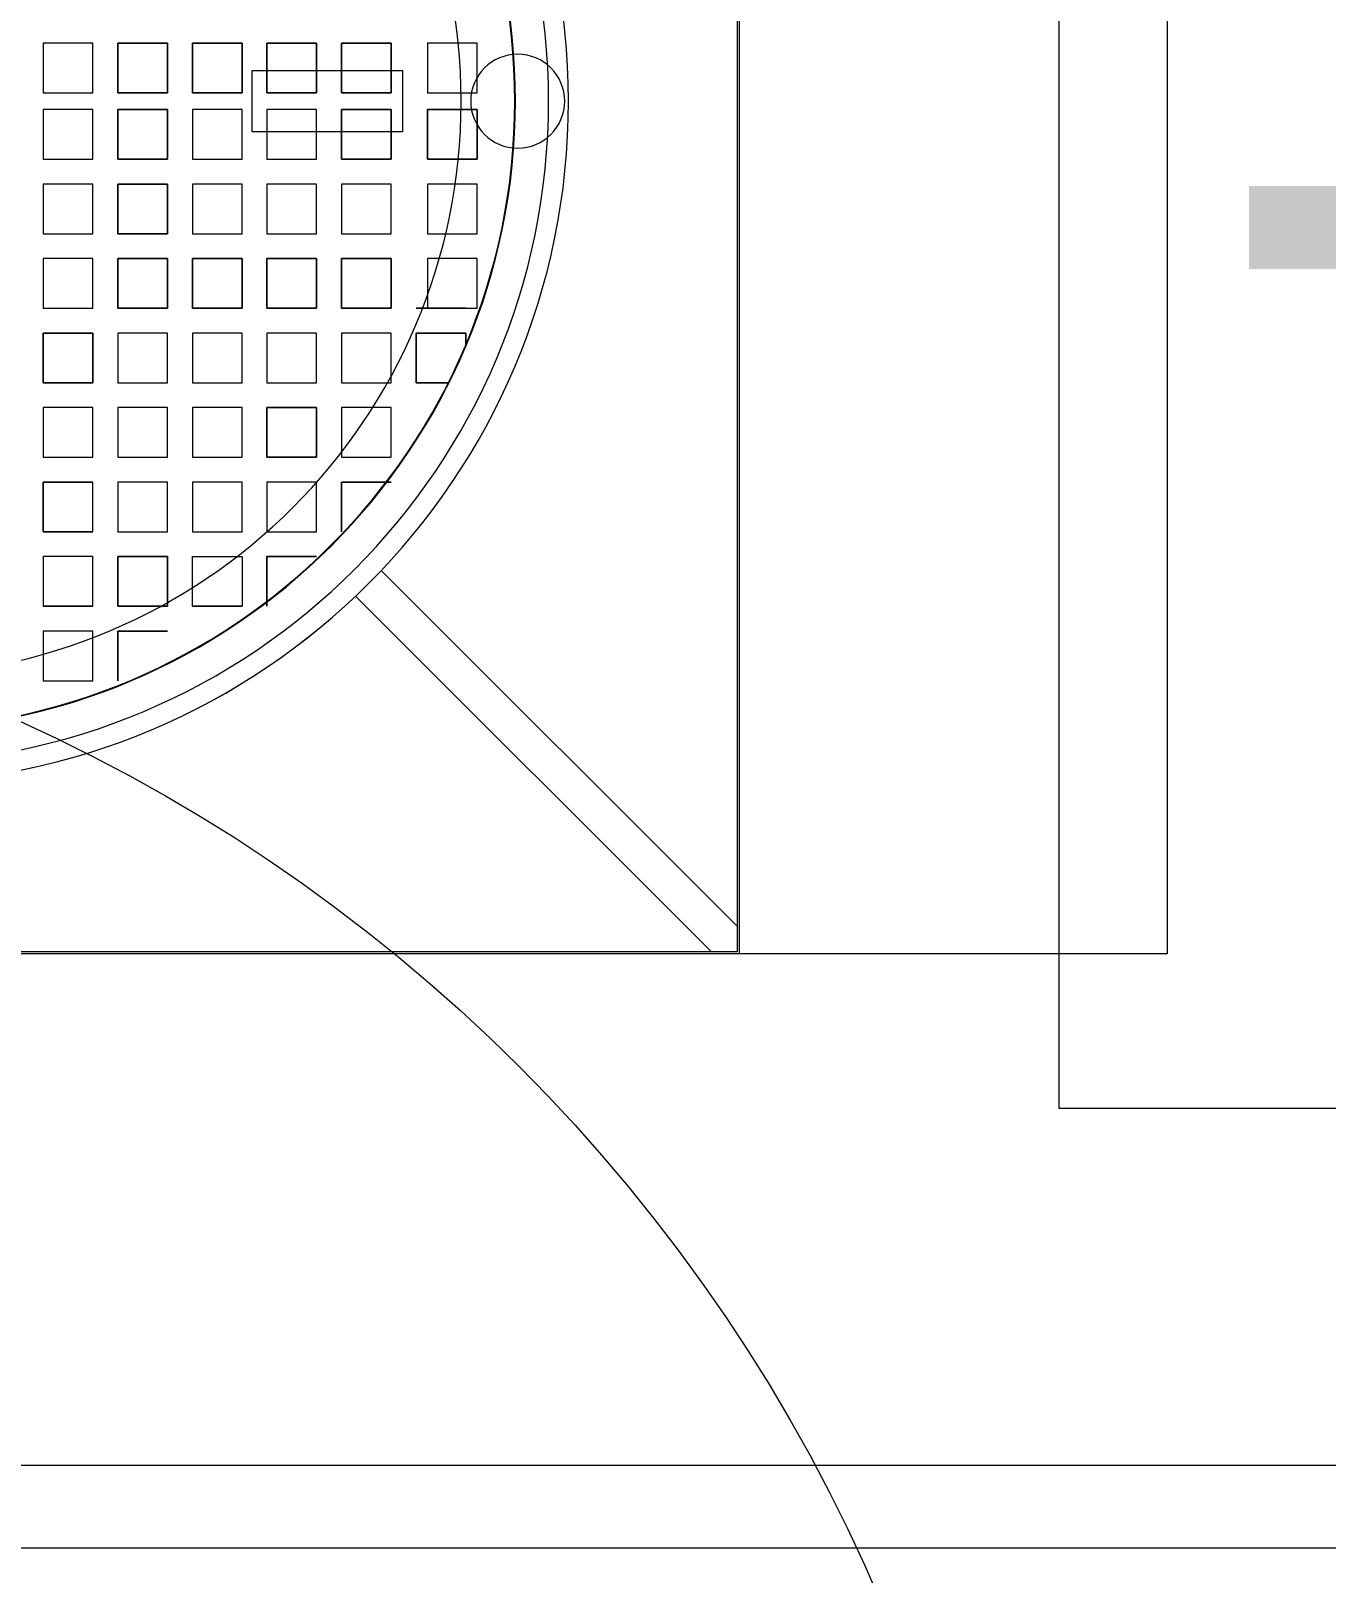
# Model space of a CAD drawing. Header units: millimetres. Extents: x -24439 to 198341, y -52871 to 149926.
# Drawn here: x 100366 to 101125, y 14874 to 15778 of the extents above; entities that cross this region are included whole.
import ezdxf

# ---------------------------------------------------------------- set-up
doc = ezdxf.new("R2010")
doc.units = ezdxf.units.MM
for name, color, linetype, lineweight in [('A-ANNO-NOTE', 131, 'Continuous', 9), ('C-PRKG', 70, 'Continuous', 9), ('G-IMPT', 8, 'Continuous', 9), ('M-EQPM', 50, 'Continuous', 9), ('S-GRID-IDEN', 1, 'Continuous', 9)]:
    doc.layers.add(name, color=color, linetype=linetype, lineweight=lineweight)
doc.styles.add('Arial_6', font='arial_0.ttf', dxfattribs={"height": 2})

# ---------------------------------------------------------------- blocks, each defined once
blk = doc.blocks.new('BAI XE PCCC - BAI XE PCCC-1477864-TKCS_MB ĐỊNH VỊ CAO ĐỘ THIẾT KẾ')
at = {"layer": 'C-PRKG'}
blk.add_line((0, 0), (15000, 0), dxfattribs=at)
blk = doc.blocks.new('TKTC_NAP THAM BE XLNT_260130 - TKTC_XREF_260130_NAP THAM BE XLNT_dwg_TTT-HOOD ACCESS - TTT-HOOD ACCESS-1904605-MB BỂ XLNT 2 HẦM 1-3399785-TKCS_MB ĐỊNH VỊ CAO ĐỘ THIẾT KẾ')
at = {"layer": 'G-IMPT', "flags": 128}
for points in [[(-318.05, -1.1), (-348.05, -1.1), (-348.05, 28.9), (-318.05, 28.9), (-318.05, -1.1), (-348.05, -1.1), (-348.05, 28.9), (-318.05, 28.9)], [(-266.19, -1.1), (-266.19, 28.9), (-296.19, 28.9), (-296.19, -1.1), (-266.19, -1.1), (-296.19, -1.1), (-296.19, 28.9), (-266.19, 28.9)], [(-221.19, -1.1), (-221.19, 28.9), (-251.19, 28.9), (-251.19, -1.1), (-221.19, -1.1), (-251.19, -1.1), (-251.19, 28.9), (-221.19, 28.9)], [(-176.19, -1.1), (-176.19, 28.9), (-206.19, 28.9), (-206.19, -1.1), (-176.19, -1.1), (-206.19, -1.1), (-206.19, 28.9), (-176.19, 28.9)], [(-131.19, -1.1), (-131.19, 28.9), (-161.19, 28.9), (-161.19, -1.1), (-131.19, -1.1), (-161.19, -1.1), (-161.19, 28.9), (-131.19, 28.9)], [(-86.19, -1.1), (-116.19, -1.1), (-116.19, 28.9), (-86.19, 28.9), (-86.19, -1.1), (-116.19, -1.1), (-116.19, 28.9), (-86.19, 28.9)], [(-318.05, -41.1), (-318.05, -11.1), (-348.05, -11.1), (-348.05, -41.1), (-318.05, -41.1), (-348.05, -41.1), (-348.05, -11.1), (-318.05, -11.1)], [(-266.19, -41.1), (-266.19, -11.1), (-296.19, -11.1), (-296.19, -41.1), (-266.19, -41.1), (-296.19, -41.1), (-296.19, -11.1), (-266.19, -11.1)], [(-221.19, -41.1), (-251.19, -41.1), (-251.19, -11.1), (-221.19, -11.1)], [(-176.19, -41.1), (-206.19, -41.1), (-206.19, -11.1), (-176.19, -11.1), (-176.19, -41.1), (-206.19, -41.1), (-206.19, -11.1), (-176.19, -11.1)], [(-131.19, -41.1), (-131.19, -11.1), (-161.19, -11.1), (-161.19, -41.1), (-131.19, -41.1), (-131.19, -11.1), (-161.19, -11.1), (-161.19, -41.1), (-131.19, -41.1), (-131.19, -11.1), (-161.19, -11.1), (-161.19, -41.1), (-131.19, -41.1), (-131.19, -11.1), (-161.19, -11.1), (-161.19, -41.1), (-131.19, -41.1), (-131.19, -11.1), (-161.19, -11.1), (-161.19, -41.1), (-131.19, -41.1), (-131.19, -11.1), (-161.19, -11.1), (-161.19, -41.1), (-131.19, -41.1), (-131.19, -11.1), (-161.19, -11.1), (-161.19, -41.1), (-131.19, -41.1), (-131.19, -11.1), (-161.19, -11.1), (-161.19, -41.1), (-131.19, -41.1), (-131.19, -11.1), (-161.19, -11.1), (-161.19, -41.1), (-131.19, -41.1), (-131.19, -11.1), (-161.19, -11.1), (-161.19, -41.1), (-131.19, -41.1), (-161.19, -41.1), (-161.19, -11.1), (-131.19, -11.1), (-131.19, -41.1), (-161.19, -41.1), (-161.19, -11.1), (-131.19, -11.1)], [(-86.19, -41.1), (-116.19, -41.1), (-116.19, -11.1), (-86.19, -11.1), (-86.19, -41.1), (-116.19, -41.1), (-116.19, -11.1), (-86.19, -11.1), (-86.19, -41.1), (-116.19, -41.1), (-116.19, -11.1), (-86.19, -11.1), (-86.19, -41.1), (-116.19, -41.1), (-116.19, -11.1), (-86.19, -11.1), (-86.19, -41.1), (-116.19, -41.1), (-116.19, -11.1), (-86.19, -11.1), (-86.19, -41.1), (-116.19, -41.1), (-116.19, -11.1), (-86.19, -11.1), (-86.19, -41.1), (-116.19, -41.1), (-116.19, -11.1), (-86.19, -11.1), (-86.19, -41.1), (-116.19, -41.1), (-116.19, -11.1), (-86.19, -11.1), (-86.19, -41.1), (-116.19, -41.1), (-116.19, -11.1), (-86.19, -11.1), (-86.19, -41.1), (-116.19, -41.1), (-116.19, -11.1), (-86.19, -11.1), (-86.19, -41.1), (-116.19, -41.1), (-116.19, -11.1), (-86.19, -11.1)], [(-318.05, -86.1), (-348.05, -86.1), (-348.05, -56.1), (-318.05, -56.1), (-318.05, -86.1), (-348.05, -86.1), (-348.05, -56.1), (-318.05, -56.1), (-318.05, -86.1), (-348.05, -86.1), (-348.05, -56.1), (-318.05, -56.1), (-318.05, -86.1), (-348.05, -86.1), (-348.05, -56.1), (-318.05, -56.1)], [(-266.19, -86.1), (-296.19, -86.1), (-296.19, -56.1), (-266.19, -56.1), (-266.19, -86.1), (-296.19, -86.1), (-296.19, -56.1), (-266.19, -56.1), (-266.19, -86.1), (-296.19, -86.1), (-296.19, -56.1), (-266.19, -56.1), (-266.19, -86.1), (-296.19, -86.1), (-296.19, -56.1), (-266.19, -56.1)], [(-221.19, -86.1), (-251.19, -86.1), (-251.19, -56.1), (-221.19, -56.1), (-221.19, -86.1), (-251.19, -86.1), (-251.19, -56.1), (-221.19, -56.1)], [(-176.19, -86.1), (-206.19, -86.1), (-206.19, -56.1), (-176.19, -56.1), (-176.19, -86.1), (-206.19, -86.1), (-206.19, -56.1), (-176.19, -56.1), (-176.19, -86.1), (-206.19, -86.1), (-206.19, -56.1), (-176.19, -56.1)], [(-131.19, -86.1), (-131.19, -56.1), (-161.19, -56.1), (-161.19, -86.1), (-131.19, -86.1), (-131.19, -56.1), (-161.19, -56.1), (-161.19, -86.1), (-131.19, -86.1), (-161.19, -86.1), (-161.19, -56.1), (-131.19, -56.1), (-131.19, -86.1), (-161.19, -86.1), (-161.19, -56.1), (-131.19, -56.1), (-131.19, -86.1), (-161.19, -86.1), (-161.19, -56.1), (-131.19, -56.1), (-131.19, -86.1), (-161.19, -86.1), (-161.19, -56.1), (-131.19, -56.1), (-131.19, -86.1), (-161.19, -86.1), (-161.19, -56.1), (-131.19, -56.1), (-131.19, -86.1), (-161.19, -86.1), (-161.19, -56.1), (-131.19, -56.1), (-131.19, -86.1), (-161.19, -86.1), (-161.19, -56.1), (-131.19, -56.1), (-131.19, -86.1), (-161.19, -86.1), (-161.19, -56.1), (-131.19, -56.1), (-131.19, -86.1), (-161.19, -86.1), (-161.19, -56.1), (-131.19, -56.1), (-131.19, -86.1), (-161.19, -86.1), (-161.19, -56.1), (-131.19, -56.1)], [(-86.19, -86.1), (-116.19, -86.1), (-116.19, -56.1), (-86.19, -56.1), (-86.19, -86.1), (-116.19, -86.1), (-116.19, -56.1), (-86.19, -56.1), (-86.19, -86.1), (-116.19, -86.1), (-116.19, -56.1), (-86.19, -56.1), (-86.19, -86.1), (-116.19, -86.1), (-116.19, -56.1), (-86.19, -56.1), (-86.19, -86.1), (-116.19, -86.1), (-116.19, -56.1), (-86.19, -56.1), (-86.19, -86.1), (-116.19, -86.1), (-116.19, -56.1), (-86.19, -56.1), (-86.19, -86.1), (-116.19, -86.1), (-116.19, -56.1), (-86.19, -56.1), (-86.19, -86.1), (-116.19, -86.1), (-116.19, -56.1), (-86.19, -56.1)], [(-318.05, -131.1), (-348.05, -131.1), (-348.05, -101.1), (-318.05, -101.1), (-318.05, -131.1), (-348.05, -131.1), (-348.05, -101.1), (-318.05, -101.1), (-318.05, -131.1), (-348.05, -131.1), (-348.05, -101.1), (-318.05, -101.1), (-318.05, -131.1), (-348.05, -131.1), (-348.05, -101.1), (-318.05, -101.1), (-318.05, -131.1), (-348.05, -131.1), (-348.05, -101.1), (-318.05, -101.1), (-318.05, -131.1), (-348.05, -131.1), (-348.05, -101.1), (-318.05, -101.1)], [(-266.19, -131.1), (-266.19, -101.1), (-296.19, -101.1), (-296.19, -131.1), (-266.19, -131.1), (-296.19, -131.1), (-296.19, -101.1), (-266.19, -101.1), (-266.19, -131.1), (-296.19, -131.1), (-296.19, -101.1), (-266.19, -101.1), (-266.19, -131.1), (-296.19, -131.1), (-296.19, -101.1), (-266.19, -101.1), (-266.19, -131.1), (-296.19, -131.1), (-296.19, -101.1), (-266.19, -101.1), (-266.19, -131.1), (-296.19, -131.1), (-296.19, -101.1), (-266.19, -101.1)], [(-221.19, -131.1), (-221.19, -101.1), (-251.19, -101.1), (-251.19, -131.1), (-221.19, -131.1), (-251.19, -131.1), (-251.19, -101.1), (-221.19, -101.1), (-221.19, -131.1), (-251.19, -131.1), (-251.19, -101.1), (-221.19, -101.1), (-221.19, -131.1), (-251.19, -131.1), (-251.19, -101.1), (-221.19, -101.1), (-221.19, -131.1), (-251.19, -131.1), (-251.19, -101.1), (-221.19, -101.1), (-221.19, -131.1), (-251.19, -131.1), (-251.19, -101.1), (-221.19, -101.1), (-221.19, -131.1), (-251.19, -131.1), (-251.19, -101.1), (-221.19, -101.1), (-221.19, -131.1), (-251.19, -131.1), (-251.19, -101.1), (-221.19, -101.1)], [(-176.19, -131.1), (-176.19, -101.1), (-206.19, -101.1), (-206.19, -131.1), (-176.19, -131.1), (-176.19, -101.1), (-206.19, -101.1), (-206.19, -131.1), (-176.19, -131.1), (-176.19, -101.1), (-206.19, -101.1), (-206.19, -131.1), (-176.19, -131.1), (-176.19, -101.1), (-206.19, -101.1), (-206.19, -131.1), (-176.19, -131.1), (-176.19, -101.1), (-206.19, -101.1), (-206.19, -131.1), (-176.19, -131.1), (-176.19, -101.1), (-206.19, -101.1), (-206.19, -131.1), (-176.19, -131.1), (-176.19, -101.1), (-206.19, -101.1), (-206.19, -131.1), (-176.19, -131.1), (-206.19, -131.1), (-206.19, -101.1), (-176.19, -101.1)], [(-131.19, -131.1), (-131.19, -101.1), (-161.19, -101.1), (-161.19, -131.1), (-131.19, -131.1), (-131.19, -101.1), (-161.19, -101.1), (-161.19, -131.1), (-131.19, -131.1), (-131.19, -101.1), (-161.19, -101.1), (-161.19, -131.1), (-131.19, -131.1), (-131.19, -101.1), (-161.19, -101.1), (-161.19, -131.1), (-131.19, -131.1), (-131.19, -101.1), (-161.19, -101.1), (-161.19, -131.1), (-131.19, -131.1), (-131.19, -101.1), (-161.19, -101.1), (-161.19, -131.1), (-131.19, -131.1), (-131.19, -101.1), (-161.19, -101.1), (-161.19, -131.1), (-131.19, -131.1), (-161.19, -131.1), (-161.19, -101.1), (-131.19, -101.1)], [(-86.19, -131.1), (-116.19, -131.1), (-116.19, -101.1), (-86.19, -101.1), (-86.19, -131.1), (-116.19, -131.1), (-116.19, -101.1), (-86.19, -101.1), (-86.19, -131.1), (-116.19, -131.1), (-116.19, -101.1), (-86.19, -101.1), (-86.19, -131.1), (-116.19, -131.1), (-116.19, -101.1), (-86.19, -101.1), (-86.19, -131.1), (-116.19, -131.1), (-116.19, -101.1), (-86.19, -101.1), (-86.19, -131.1), (-116.19, -131.1), (-116.19, -101.1), (-86.19, -101.1), (-86.19, -131.1), (-116.19, -131.1), (-116.19, -101.1), (-86.19, -101.1), (-86.19, -131.1), (-116.19, -131.1), (-116.19, -101.1), (-86.19, -101.1)], [(-341.19, -131.1), (-311.19, -131.1), (-341.19, -131.1), (-311.19, -131.1), (-341.19, -131.1), (-311.19, -131.1)], [(-331.04, -176.1), (-311.19, -176.1), (-311.19, -146.1), (-341.19, -146.1), (-341.19, -154.09), (-341.19, -146.1), (-311.19, -146.1), (-311.19, -176.1), (-331.04, -176.1), (-311.19, -176.1)], [(-311.19, -176.1), (-311.19, -146.1), (-341.19, -146.1), (-341.19, -154.09), (-341.19, -146.1), (-311.19, -146.1)], [(-266.19, -176.1), (-296.19, -176.1), (-296.19, -146.1), (-266.19, -146.1), (-266.19, -176.1), (-296.19, -176.1), (-296.19, -146.1), (-266.19, -146.1), (-266.19, -176.1), (-296.19, -176.1), (-296.19, -146.1), (-266.19, -146.1), (-266.19, -176.1), (-296.19, -176.1), (-296.19, -146.1), (-266.19, -146.1)], [(-221.19, -176.1), (-251.19, -176.1), (-251.19, -146.1), (-221.19, -146.1), (-221.19, -176.1), (-251.19, -176.1), (-251.19, -146.1), (-221.19, -146.1), (-221.19, -176.1), (-251.19, -176.1), (-251.19, -146.1), (-221.19, -146.1), (-221.19, -176.1), (-251.19, -176.1), (-251.19, -146.1), (-221.19, -146.1), (-221.19, -176.1), (-251.19, -176.1), (-251.19, -146.1), (-221.19, -146.1), (-221.19, -176.1), (-251.19, -176.1), (-251.19, -146.1), (-221.19, -146.1), (-221.19, -176.1), (-251.19, -176.1), (-251.19, -146.1), (-221.19, -146.1), (-221.19, -176.1), (-251.19, -176.1), (-251.19, -146.1), (-221.19, -146.1), (-221.19, -176.1), (-251.19, -176.1), (-251.19, -146.1), (-221.19, -146.1)], [(-176.19, -176.1), (-206.19, -176.1), (-206.19, -146.1), (-176.19, -146.1), (-176.19, -176.1), (-206.19, -176.1), (-206.19, -146.1), (-176.19, -146.1), (-176.19, -176.1), (-206.19, -176.1), (-206.19, -146.1), (-176.19, -146.1), (-176.19, -176.1), (-206.19, -176.1), (-206.19, -146.1), (-176.19, -146.1), (-176.19, -176.1), (-206.19, -176.1), (-206.19, -146.1), (-176.19, -146.1), (-176.19, -176.1), (-206.19, -176.1), (-206.19, -146.1), (-176.19, -146.1), (-176.19, -176.1), (-206.19, -176.1), (-206.19, -146.1), (-176.19, -146.1), (-176.19, -176.1), (-206.19, -176.1), (-206.19, -146.1), (-176.19, -146.1), (-176.19, -176.1), (-206.19, -176.1), (-206.19, -146.1), (-176.19, -146.1)], [(-131.19, -176.1), (-161.19, -176.1), (-161.19, -146.1), (-131.19, -146.1), (-131.19, -176.1), (-161.19, -176.1), (-161.19, -146.1), (-131.19, -146.1), (-131.19, -176.1), (-161.19, -176.1), (-161.19, -146.1), (-131.19, -146.1), (-131.19, -176.1), (-161.19, -176.1), (-161.19, -146.1), (-131.19, -146.1), (-131.19, -176.1), (-161.19, -176.1), (-161.19, -146.1), (-131.19, -146.1), (-131.19, -176.1), (-161.19, -176.1), (-161.19, -146.1), (-131.19, -146.1), (-131.19, -176.1), (-161.19, -176.1), (-161.19, -146.1), (-131.19, -146.1), (-131.19, -176.1), (-161.19, -176.1), (-161.19, -146.1), (-131.19, -146.1), (-131.19, -176.1), (-161.19, -176.1), (-161.19, -146.1), (-131.19, -146.1)], [(-86.19, -176.1), (-86.19, -146.1), (-116.19, -146.1), (-116.19, -176.1), (-86.19, -176.1), (-86.19, -146.1), (-116.19, -146.1), (-116.19, -176.1), (-86.19, -176.1), (-86.19, -146.1), (-116.19, -146.1), (-116.19, -176.1), (-86.19, -176.1), (-86.19, -146.1), (-116.19, -146.1), (-116.19, -176.1), (-86.19, -176.1), (-86.19, -146.1), (-116.19, -146.1), (-116.19, -176.1), (-86.19, -176.1), (-86.19, -146.1), (-116.19, -146.1), (-116.19, -176.1), (-86.19, -176.1), (-86.19, -146.1), (-116.19, -146.1), (-116.19, -176.1), (-86.19, -176.1), (-116.19, -176.1), (-116.19, -146.1), (-86.19, -146.1), (-86.19, -176.1), (-116.19, -176.1), (-116.19, -146.1), (-86.19, -146.1)], [(-266.19, -221.1), (-296.19, -221.1), (-296.19, -191.1), (-266.19, -191.1), (-266.19, -221.1), (-296.19, -221.1), (-296.19, -191.1), (-266.19, -191.1), (-266.19, -221.1), (-296.19, -221.1), (-296.19, -191.1), (-266.19, -191.1), (-266.19, -221.1), (-296.19, -221.1), (-296.19, -191.1), (-266.19, -191.1)], [(-221.19, -221.1), (-221.19, -191.1), (-251.19, -191.1), (-251.19, -221.1), (-221.19, -221.1), (-221.19, -191.1), (-251.19, -191.1), (-251.19, -221.1), (-221.19, -221.1), (-221.19, -191.1), (-251.19, -191.1), (-251.19, -221.1), (-221.19, -221.1), (-251.19, -221.1), (-251.19, -191.1), (-221.19, -191.1)], [(-176.19, -221.1), (-206.19, -221.1), (-206.19, -191.1), (-176.19, -191.1), (-176.19, -221.1), (-206.19, -221.1), (-206.19, -191.1), (-176.19, -191.1), (-176.19, -221.1), (-206.19, -221.1), (-206.19, -191.1), (-176.19, -191.1), (-176.19, -221.1), (-206.19, -221.1), (-206.19, -191.1), (-176.19, -191.1)], [(-131.19, -221.1), (-161.19, -221.1), (-161.19, -191.1), (-131.19, -191.1), (-131.19, -221.1), (-161.19, -221.1), (-161.19, -191.1), (-131.19, -191.1), (-131.19, -221.1), (-161.19, -221.1), (-161.19, -191.1), (-131.19, -191.1), (-131.19, -221.1), (-161.19, -221.1), (-161.19, -191.1), (-131.19, -191.1)], [(-86.19, -221.1), (-116.19, -221.1), (-116.19, -191.1), (-86.19, -191.1), (-86.19, -221.1), (-116.19, -221.1), (-116.19, -191.1), (-86.19, -191.1), (-86.19, -221.1), (-116.19, -221.1), (-116.19, -191.1), (-86.19, -191.1), (-86.19, -221.1), (-116.19, -221.1), (-116.19, -191.1), (-86.19, -191.1)], [(-266.19, -266.1), (-266.19, -236.1), (-296.19, -236.1), (-266.19, -236.1), (-266.19, -266.1), (-266.19, -236.1), (-296.19, -236.1), (-266.19, -236.1)], [(-266.19, -266.1), (-266.19, -236.1), (-296.19, -236.1), (-266.19, -236.1)], [(-221.19, -266.1), (-251.19, -266.1), (-251.19, -236.1), (-221.19, -236.1), (-221.19, -266.1), (-251.19, -266.1), (-251.19, -236.1), (-221.19, -236.1), (-221.19, -266.1), (-251.19, -266.1), (-251.19, -236.1), (-221.19, -236.1), (-221.19, -266.1), (-251.19, -266.1), (-251.19, -236.1), (-221.19, -236.1), (-221.19, -266.1), (-251.19, -266.1), (-251.19, -236.1), (-221.19, -236.1), (-221.19, -266.1), (-251.19, -266.1), (-251.19, -236.1), (-221.19, -236.1), (-221.19, -266.1), (-251.19, -266.1), (-251.19, -236.1), (-221.19, -236.1), (-221.19, -266.1), (-251.19, -266.1), (-251.19, -236.1), (-221.19, -236.1), (-221.19, -266.1), (-251.19, -266.1), (-251.19, -236.1), (-221.19, -236.1), (-221.19, -266.1), (-251.19, -266.1), (-251.19, -236.1), (-221.19, -236.1), (-221.19, -266.1), (-251.19, -266.1), (-251.19, -236.1), (-221.19, -236.1), (-221.19, -266.1), (-251.19, -266.1), (-251.19, -236.1), (-221.19, -236.1)], [(-176.19, -266.1), (-206.19, -266.1), (-206.19, -236.1), (-176.19, -236.1), (-176.19, -266.1), (-206.19, -266.1), (-206.19, -236.1), (-176.19, -236.1), (-176.19, -266.1), (-206.19, -266.1), (-206.19, -236.1), (-176.19, -236.1), (-176.19, -266.1), (-206.19, -266.1), (-206.19, -236.1), (-176.19, -236.1), (-176.19, -266.1), (-206.19, -266.1), (-206.19, -236.1), (-176.19, -236.1), (-176.19, -266.1), (-206.19, -266.1), (-206.19, -236.1), (-176.19, -236.1), (-176.19, -266.1), (-206.19, -266.1), (-206.19, -236.1), (-176.19, -236.1), (-176.19, -266.1), (-206.19, -266.1), (-206.19, -236.1), (-176.19, -236.1), (-176.19, -266.1), (-206.19, -266.1), (-206.19, -236.1), (-176.19, -236.1), (-176.19, -266.1), (-206.19, -266.1), (-206.19, -236.1), (-176.19, -236.1), (-176.19, -266.1), (-206.19, -266.1), (-206.19, -236.1), (-176.19, -236.1), (-176.19, -266.1), (-206.19, -266.1), (-206.19, -236.1), (-176.19, -236.1)], [(-131.19, -266.1), (-161.19, -266.1), (-161.19, -236.1), (-131.19, -236.1), (-131.19, -266.1), (-161.19, -266.1), (-161.19, -236.1), (-131.19, -236.1), (-131.19, -266.1), (-161.19, -266.1), (-161.19, -236.1), (-131.19, -236.1), (-131.19, -266.1), (-161.19, -266.1), (-161.19, -236.1), (-131.19, -236.1), (-131.19, -266.1), (-161.19, -266.1), (-161.19, -236.1), (-131.19, -236.1), (-131.19, -266.1), (-161.19, -266.1), (-161.19, -236.1), (-131.19, -236.1), (-131.19, -266.1), (-161.19, -266.1), (-161.19, -236.1), (-131.19, -236.1), (-131.19, -266.1), (-161.19, -266.1), (-161.19, -236.1), (-131.19, -236.1)], [(-176.19, -311.1), (-176.19, -281.1), (-206.19, -281.1), (-206.19, -311.1), (-176.19, -311.1), (-176.19, -281.1), (-206.19, -281.1), (-206.19, -311.1), (-176.19, -311.1), (-176.19, -281.1), (-206.19, -281.1), (-206.19, -311.1), (-176.19, -311.1), (-176.19, -281.1), (-206.19, -281.1), (-206.19, -311.1), (-176.19, -311.1), (-176.19, -281.1), (-206.19, -281.1), (-206.19, -311.1), (-176.19, -311.1), (-176.19, -281.1), (-206.19, -281.1), (-206.19, -311.1), (-176.19, -311.1), (-176.19, -281.1), (-206.19, -281.1), (-206.19, -311.1), (-176.19, -311.1), (-176.19, -281.1), (-206.19, -281.1), (-206.19, -311.1), (-176.19, -311.1), (-176.19, -281.1), (-206.19, -281.1), (-206.19, -311.1), (-176.19, -311.1), (-176.19, -281.1), (-206.19, -281.1), (-206.19, -311.1), (-176.19, -311.1), (-176.19, -281.1), (-206.19, -281.1), (-206.19, -311.1), (-176.19, -311.1), (-176.19, -281.1), (-206.19, -281.1), (-206.19, -311.1), (-176.19, -311.1), (-176.19, -281.1), (-206.19, -281.1), (-206.19, -311.1), (-176.19, -311.1), (-176.19, -281.1), (-206.19, -281.1), (-206.19, -311.1), (-176.19, -311.1), (-176.19, -281.1), (-206.19, -281.1), (-206.19, -311.1), (-176.19, -311.1), (-176.19, -281.1), (-206.19, -281.1), (-206.19, -311.1), (-176.19, -311.1), (-206.19, -311.1), (-176.19, -311.1), (-206.19, -311.1)], [(-131.19, -311.1), (-131.19, -281.1), (-161.19, -281.1), (-161.19, -311.1), (-131.19, -311.1), (-131.19, -281.1), (-161.19, -281.1), (-161.19, -311.1), (-131.19, -311.1), (-131.19, -281.1), (-161.19, -281.1), (-161.19, -311.1), (-131.19, -311.1), (-131.19, -281.1), (-161.19, -281.1), (-161.19, -311.1), (-131.19, -311.1), (-131.19, -281.1), (-161.19, -281.1), (-161.19, -311.1), (-131.19, -311.1), (-131.19, -281.1), (-161.19, -281.1), (-161.19, -311.1), (-131.19, -311.1), (-131.19, -281.1), (-161.19, -281.1), (-161.19, -311.1), (-131.19, -311.1), (-131.19, -281.1), (-161.19, -281.1), (-161.19, -311.1), (-131.19, -311.1), (-161.19, -311.1), (-161.19, -281.1), (-131.19, -281.1), (-131.19, -311.1), (-161.19, -311.1), (-161.19, -281.1), (-131.19, -281.1)], [(-86.19, -311.1), (-116.19, -311.1), (-86.19, -311.1), (-116.19, -311.1), (-86.19, -311.1), (-116.19, -311.1), (-86.19, -311.1), (-116.19, -311.1), (-116.19, -281.1), (-86.19, -281.1), (-86.19, -311.1), (-116.19, -311.1), (-116.19, -281.1), (-86.19, -281.1), (-86.19, -311.1), (-116.19, -311.1), (-116.19, -281.1), (-86.19, -281.1), (-86.19, -311.1), (-116.19, -311.1), (-116.19, -281.1), (-86.19, -281.1)], [(-131.19, -356.1), (-131.19, -326.1), (-161.19, -326.1), (-131.19, -326.1), (-131.19, -356.1), (-131.19, -326.1), (-161.19, -326.1), (-131.19, -326.1)], [(-86.19, -356.1), (-116.19, -356.1), (-116.19, -326.1), (-86.19, -326.1), (-86.19, -356.1), (-116.19, -356.1), (-116.19, -326.1), (-86.19, -326.1), (-86.19, -356.1), (-116.19, -356.1), (-116.19, -326.1), (-86.19, -326.1), (-86.19, -356.1), (-116.19, -356.1), (-116.19, -326.1), (-86.19, -326.1)]]:
    blk.add_lwpolyline(points, close=True, dxfattribs=at)
for points in [[(-116.19, -266.1), (-86.19, -266.1), (-86.19, -236.1), (-116.19, -236.1), (-86.19, -236.1), (-86.19, -266.1), (-116.19, -266.1), (-86.19, -266.1), (-116.19, -266.1), (-86.19, -266.1), (-116.19, -266.1), (-86.19, -266.1), (-116.19, -266.1), (-86.19, -266.1), (-86.19, -236.1), (-116.19, -236.1), (-86.19, -236.1), (-86.19, -266.1), (-116.19, -266.1), (-116.19, -236.1)], [(-251.19, -281.1), (-221.19, -281.1), (-221.19, -311.1), (-221.19, -281.1), (-251.19, -281.1), (-221.19, -281.1), (-221.19, -311.1)]]:
    blk.add_lwpolyline(points, dxfattribs=at)
at = {"layer": 'G-IMPT'}
for centre, radius in [((8.83, -6.08), 412.07), ((8.81, -6.1), 400), ((8.81, -6.1), 380)]:
    blk.add_circle(centre, radius, dxfattribs=at)
blk = doc.blocks.new('TKTC_NAP THAM BE XLNT_260130 - TKTC_XREF_260130_NAP THAM BE XLNT_dwg_NAP THAM-3399787-TKCS_MB ĐỊNH VỊ CAO ĐỘ THIẾT KẾ')
at = {"layer": 'G-IMPT'}
for p, q in [((584593.74, -155522.9), (584802.29, -155314.36)), ((584817.38, -155329.46), (584608.84, -155538))]:
    blk.add_line(p, q, dxfattribs=at)
at = {"layer": 'G-IMPT', "flags": 128}
for points in [[(584592.58, -155539.17), (585592.58, -155539.17), (585592.58, -154539.17), (584592.58, -154539.17)], [(585591.41, -154540.33), (584593.74, -154540.33), (584593.74, -155538), (585591.41, -155538)], [(584789.77, -155057.14), (584877.97, -155057.14), (584877.97, -155021.19), (584789.77, -155021.19)]]:
    blk.add_lwpolyline(points, close=True, dxfattribs=at)
at = {"layer": 'G-IMPT'}
for centre, radius in [((585092.58, -155039.17), 400), ((585092.58, -155039.17), 368.54), ((585092.58, -155039.17), 337.08), ((584722.35, -155039.17), 27.53)]:
    blk.add_circle(centre, radius, dxfattribs=at)
at = {"xscale": 0.9707134767847465, "yscale": 0.9707134767847465, "zscale": 0.9707134767847465}
blk.add_blockref('TKTC_NAP THAM BE XLNT_260130 - TKTC_XREF_260130_NAP THAM BE XLNT_dwg_TTT-HOOD ACCESS - TTT-HOOD ACCESS-1904605-MB BỂ XLNT 2 HẦM 1-3399785-TKCS_MB ĐỊNH VỊ CAO ĐỘ THIẾT KẾ', (585084, -155033.27), dxfattribs=at)
blk = doc.blocks.new('TKTC_NAP THAM BE XLNT_260130 - TKTC_XREF_260130_NAP THAM BE XLNT_dwg-3399784-TKCS_MB ĐỊNH VỊ CAO ĐỘ THIẾT KẾ')
at = {"layer": 'G-IMPT', "flags": 128}
for points in [[(83427.56, 20238.23), (98577.37, 20238.23), (98577.37, 14087.94), (83427.56, 14087.94)], [(97077.7, 16688.31), (98277.37, 16688.31), (98277.37, 14387.94), (97077.7, 14387.94)]]:
    blk.add_lwpolyline(points, close=True, dxfattribs=at)
at = {"extrusion": (0, 0, -1), "zscale": -1}
blk.add_blockref('TKTC_NAP THAM BE XLNT_260130 - TKTC_XREF_260130_NAP THAM BE XLNT_dwg_NAP THAM-3399787-TKCS_MB ĐỊNH VỊ CAO ĐỘ THIẾT KẾ', (-682619.11, 169927.1), dxfattribs=at)
blk = doc.blocks.new('TKTC_NAP THAM BE XLNT_260130 - NẮP THĂM BỂ XLNT-2335565-TKCS_MB ĐỊNH VỊ CAO ĐỘ THIẾT KẾ')
blk.add_blockref('TKTC_NAP THAM BE XLNT_260130 - TKTC_XREF_260130_NAP THAM BE XLNT_dwg-3399784-TKCS_MB ĐỊNH VỊ CAO ĐỘ THIẾT KẾ', (-83427.56, -14087.94))
blk = doc.blocks.new('Grid - M_Grid Head - Circle-353313-TKCS_MB ĐỊNH VỊ CAO ĐỘ THIẾT KẾ')
at = {"layer": 'S-GRID-IDEN'}
blk.add_circle((0, 0), 4.5, dxfattribs=at)
blk = doc.blocks.new('GHI CHU CAO DO THIET KE - GHI CHÚ CAO ĐỘ THIẾT KẾ-1513209-TKCS_MB ĐỊNH VỊ CAO ĐỘ THIẾT KẾ')
at = {"layer": 'A-ANNO-NOTE'}
for p in [(0, 8), (14.5, 0)]:
    blk.add_line(p, (0, 0), dxfattribs=at)
at = {"layer": 'A-ANNO-NOTE', "insert": (2.2295, 1.4585), "char_height": 2, "width": 4.5, "attachment_point": 5, "line_spacing_factor": 0.936439, "style": 'Arial_6'}
blk.add_mtext('\\pt0.5,1,1.5,2,2.5,3,3.5,4,4.5,5,5.5,6,6.5,7,7.5,8,8.5,9,9.5,10,10.5,11,11.5,12,12.5,13,13.5,14,14.5,15,15.5,16;TK', dxfattribs=at)

msp = doc.modelspace()

# ---------------------------------------------------------------- block references
at = {"layer": 'A-ANNO-NOTE', "xscale": 220, "yscale": 220, "zscale": 220}
msp.add_blockref('GHI CHU CAO DO THIET KE - GHI CHÚ CAO ĐỘ THIẾT KẾ-1513209-TKCS_MB ĐỊNH VỊ CAO ĐỘ THIẾT KẾ', (100968.76, 15146.05), dxfattribs=at)
at = {"layer": 'C-PRKG', "rotation": 180}
msp.add_blockref('BAI XE PCCC - BAI XE PCCC-1477864-TKCS_MB ĐỊNH VỊ CAO ĐỘ THIẾT KẾ', (109752.56, 14888.23), dxfattribs=at)
at = {"layer": 'M-EQPM'}
msp.add_blockref('TKTC_NAP THAM BE XLNT_260130 - NẮP THĂM BỂ XLNT-2335565-TKCS_MB ĐỊNH VỊ CAO ĐỘ THIẾT KẾ', (86182.56, 14936.64), dxfattribs=at)
at = {"layer": 'S-GRID-IDEN', "xscale": 219.9999999999998, "yscale": 219.9999999999998, "zscale": 219.9999999999998}
msp.add_blockref('Grid - M_Grid Head - Circle-353313-TKCS_MB ĐỊNH VỊ CAO ĐỘ THIẾT KẾ', (99952.56, 14470.61), dxfattribs=at)

doc.saveas('drawing.dxf')
